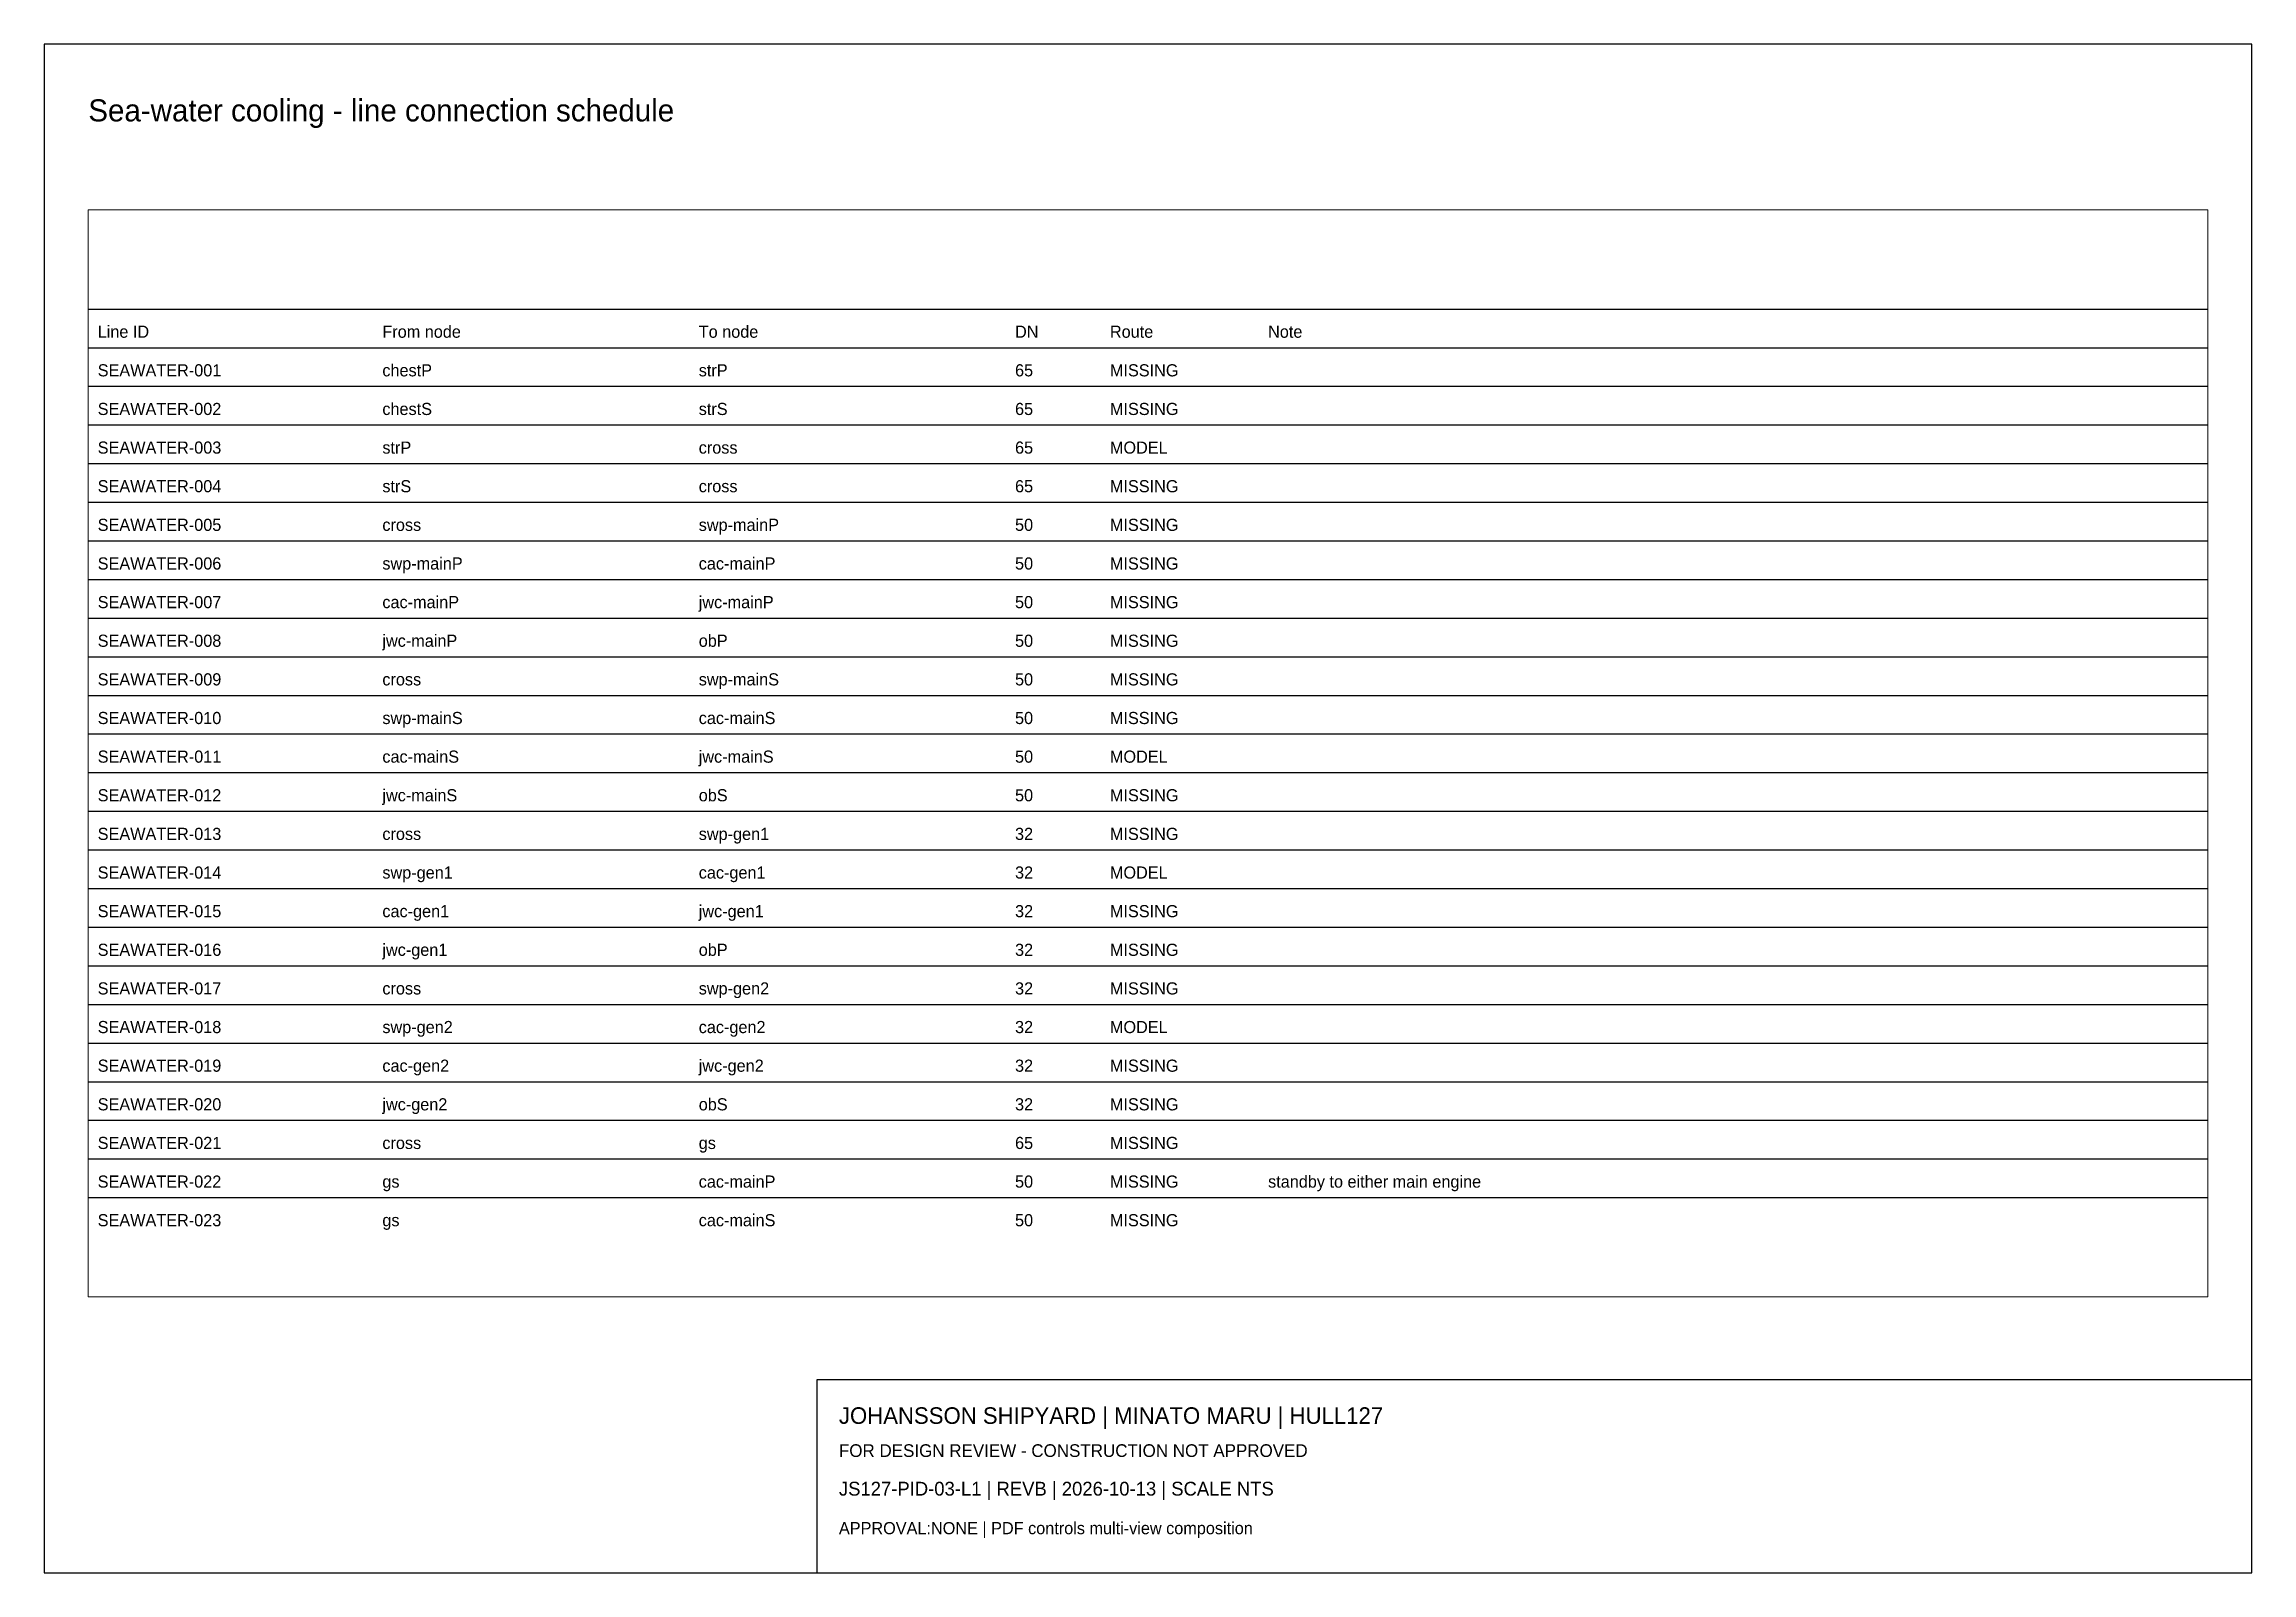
# Paper-space layout 'Layout1' of a CAD drawing. Header units: millimetres. Extents: x 10 to 410, y 10 to 287.
# The model-space entities are those that its viewports show. They can reach past a viewport. Long polylines and large blocks are cut down to what shows.
import ezdxf

# ---------------------------------------------------------------- set-up
doc = ezdxf.new("R2010")
doc.units = ezdxf.units.MM
doc.layers.add('ANNOTATION', color=7, linetype='Continuous')
doc.layers.add('GEOMETRY', color=7, linetype='Continuous')

msp = doc.modelspace()

# ---------------------------------------------------------------- linework, layer by layer
at = {"layer": 'GEOMETRY'}
for p, q in [((18, 249), (402, 249)), ((18, 242), (402, 242)), ((18, 235), (402, 235)), ((18, 228), (402, 228)), ((18, 221), (402, 221)), ((18, 214), (402, 214)), ((18, 207), (402, 207)), ((18, 200), (402, 200)), ((18, 193), (402, 193)), ((18, 186), (402, 186)), ((18, 179), (402, 179)), ((18, 172), (402, 172)), ((18, 165), (402, 165)), ((18, 158), (402, 158)), ((18, 151), (402, 151)), ((18, 144), (402, 144)), ((18, 137), (402, 137)), ((18, 130), (402, 130)), ((18, 123), (402, 123)), ((18, 116), (402, 116)), ((18, 109), (402, 109)), ((18, 102), (402, 102)), ((18, 95), (402, 95)), ((18, 88), (402, 88))]:
    msp.add_line(p, q, dxfattribs=at)

# ---------------------------------------------------------------- texts
at = {"layer": 'ANNOTATION'}
for s, p in [('Line ID', (19.7, 243.8)), ('From node', (71.28, 243.8)), ('To node', (128.6, 243.8)), ('DN', (185.91, 243.8)), ('Route', (203.1, 243.8)), ('Note', (231.76, 243.8)), ('SEAWATER-001', (19.7, 236.8)), ('chestP', (71.28, 236.8)), ('strP', (128.6, 236.8)), ('65', (185.91, 236.8)), ('MISSING', (203.1, 236.8)), ('SEAWATER-002', (19.7, 229.8)), ('chestS', (71.28, 229.8)), ('strS', (128.6, 229.8)), ('65', (185.91, 229.8)), ('MISSING', (203.1, 229.8)), ('SEAWATER-003', (19.7, 222.8)), ('strP', (71.28, 222.8)), ('cross', (128.6, 222.8)), ('65', (185.91, 222.8)), ('MODEL', (203.1, 222.8)), ('SEAWATER-004', (19.7, 215.8)), ('strS', (71.28, 215.8)), ('cross', (128.6, 215.8)), ('65', (185.91, 215.8)), ('MISSING', (203.1, 215.8)), ('SEAWATER-005', (19.7, 208.8)), ('cross', (71.28, 208.8)), ('swp-mainP', (128.6, 208.8)), ('50', (185.91, 208.8)), ('MISSING', (203.1, 208.8)), ('SEAWATER-006', (19.7, 201.8)), ('swp-mainP', (71.28, 201.8)), ('cac-mainP', (128.6, 201.8)), ('50', (185.91, 201.8)), ('MISSING', (203.1, 201.8)), ('SEAWATER-007', (19.7, 194.8)), ('cac-mainP', (71.28, 194.8)), ('jwc-mainP', (128.6, 194.8)), ('50', (185.91, 194.8)), ('MISSING', (203.1, 194.8)), ('SEAWATER-008', (19.7, 187.8)), ('jwc-mainP', (71.28, 187.8)), ('obP', (128.6, 187.8)), ('50', (185.91, 187.8)), ('MISSING', (203.1, 187.8)), ('SEAWATER-009', (19.7, 180.8)), ('cross', (71.28, 180.8)), ('swp-mainS', (128.6, 180.8)), ('50', (185.91, 180.8)), ('MISSING', (203.1, 180.8)), ('SEAWATER-010', (19.7, 173.8)), ('swp-mainS', (71.28, 173.8)), ('cac-mainS', (128.6, 173.8)), ('50', (185.91, 173.8)), ('MISSING', (203.1, 173.8)), ('SEAWATER-011', (19.7, 166.8)), ('cac-mainS', (71.28, 166.8)), ('jwc-mainS', (128.6, 166.8)), ('50', (185.91, 166.8)), ('MODEL', (203.1, 166.8)), ('SEAWATER-012', (19.7, 159.8)), ('jwc-mainS', (71.28, 159.8)), ('obS', (128.6, 159.8)), ('50', (185.91, 159.8)), ('MISSING', (203.1, 159.8)), ('SEAWATER-013', (19.7, 152.8)), ('cross', (71.28, 152.8)), ('swp-gen1', (128.6, 152.8)), ('32', (185.91, 152.8)), ('MISSING', (203.1, 152.8)), ('SEAWATER-014', (19.7, 145.8)), ('swp-gen1', (71.28, 145.8)), ('cac-gen1', (128.6, 145.8)), ('32', (185.91, 145.8)), ('MODEL', (203.1, 145.8)), ('SEAWATER-015', (19.7, 138.8)), ('cac-gen1', (71.28, 138.8)), ('jwc-gen1', (128.6, 138.8)), ('32', (185.91, 138.8)), ('MISSING', (203.1, 138.8)), ('SEAWATER-016', (19.7, 131.8)), ('jwc-gen1', (71.28, 131.8)), ('obP', (128.6, 131.8)), ('32', (185.91, 131.8)), ('MISSING', (203.1, 131.8)), ('SEAWATER-017', (19.7, 124.8)), ('cross', (71.28, 124.8)), ('swp-gen2', (128.6, 124.8)), ('32', (185.91, 124.8)), ('MISSING', (203.1, 124.8)), ('SEAWATER-018', (19.7, 117.8)), ('swp-gen2', (71.28, 117.8)), ('cac-gen2', (128.6, 117.8)), ('32', (185.91, 117.8)), ('MODEL', (203.1, 117.8)), ('SEAWATER-019', (19.7, 110.8)), ('cac-gen2', (71.28, 110.8)), ('jwc-gen2', (128.6, 110.8)), ('32', (185.91, 110.8)), ('MISSING', (203.1, 110.8)), ('SEAWATER-020', (19.7, 103.8)), ('jwc-gen2', (71.28, 103.8)), ('obS', (128.6, 103.8)), ('32', (185.91, 103.8)), ('MISSING', (203.1, 103.8)), ('SEAWATER-021', (19.7, 96.8)), ('cross', (71.28, 96.8)), ('gs', (128.6, 96.8)), ('65', (185.91, 96.8)), ('MISSING', (203.1, 96.8)), ('SEAWATER-022', (19.7, 89.8)), ('cac-mainP', (128.6, 89.8)), ('50', (185.91, 89.8)), ('MISSING', (203.1, 89.8)), ('standby to either main engine', (231.76, 89.8)), ('gs', (71.28, 89.8)), ('SEAWATER-023', (19.7, 82.8)), ('gs', (71.28, 82.8)), ('cac-mainS', (128.6, 82.8)), ('50', (185.91, 82.8)), ('MISSING', (203.1, 82.8))]:
    msp.add_text(s, height=2.2, dxfattribs=at).set_placement(p)

psp = doc.layouts.get("Layout1")

# ---------------------------------------------------------------- linework, layer by layer
for points in [[(10, 10), (410, 10), (410, 287), (10, 287)], [(150, 10), (410, 10), (410, 45), (150, 45)]]:
    psp.add_lwpolyline(points, close=True)

# ---------------------------------------------------------------- texts
for s, height, p in [('Sea-water cooling - line connection schedule', 4, (18, 273)), ('JOHANSSON SHIPYARD | MINATO MARU | HULL127', 3, (154, 37)), ('FOR DESIGN REVIEW - CONSTRUCTION NOT APPROVED', 2.3, (154, 31)), ('JS127-PID-03-L1 | REVB | 2026-10-13 | SCALE NTS', 2.5, (154, 24)), ('APPROVAL:NONE | PDF controls multi-view composition', 2.2, (154, 17))]:
    psp.add_text(s, height=height).set_placement(p)

# ---------------------------------------------------------------- viewports
at = {"layer": 'VIEWPORTS'}
psp.add_viewport(center=(210, 158.5), size=(384, 197), view_center_point=(210, 168.5), view_height=197, dxfattribs=at)

doc.saveas('drawing.dxf')
